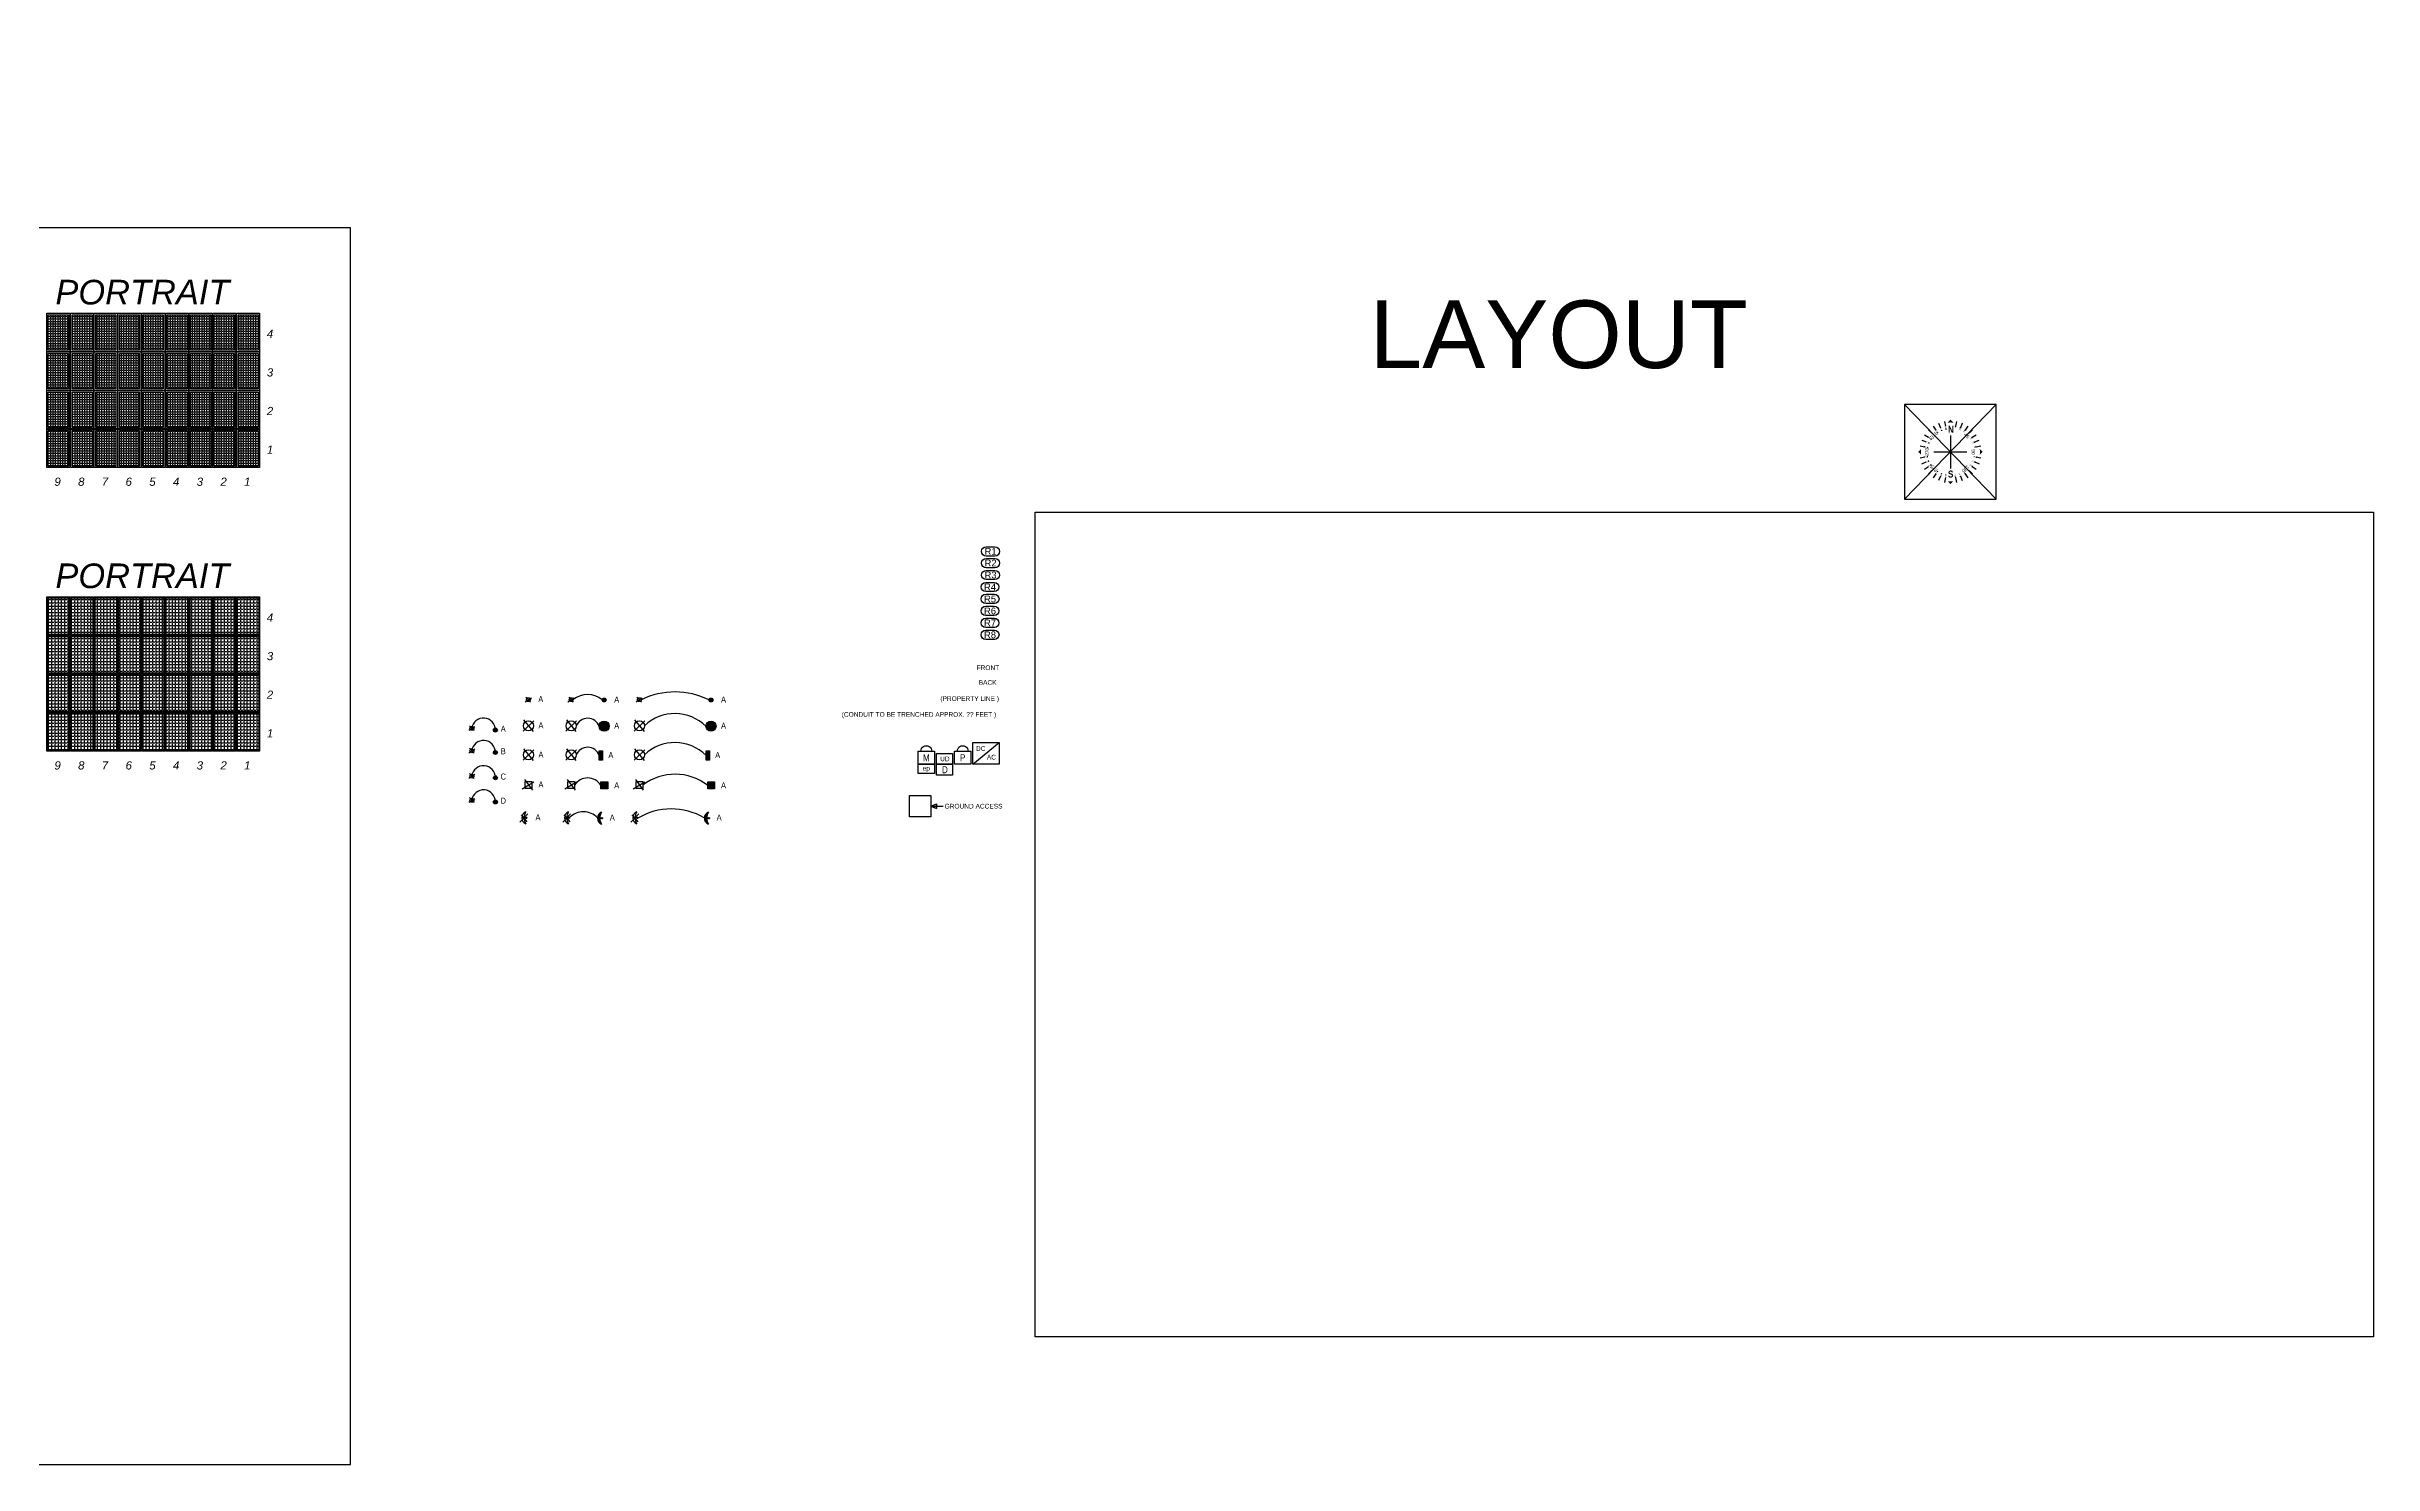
# Model space of a CAD drawing. Header units: feet. Extents: x -13431 to 12907, y 13448 to 29871.
# Drawn here: x 3388 to 7318, y 13448 to 15842 of the extents above; entities that cross this region are included whole.
import ezdxf
from ezdxf.enums import TextEntityAlignment as Align

# ---------------------------------------------------------------- set-up
doc = ezdxf.new("R2010")
doc.units = ezdxf.units.FT
doc.header["$MEASUREMENT"] = 0
doc.layers.add('LOCKED (NO PRINT)', color=7, linetype='Continuous', plot=False)
for name, color, linetype in [('MODULE FRAME', 9, 'Continuous'), ('MODULE HATCH', 7, 'Continuous'), ('NORTH ARROW', 7, 'Continuous'), ('Z - MODULE FRAME', 9, 'Continuous'), ('Z - ROOF', 3, 'Continuous'), ('Z - TITLEBLOCK TXT', 7, 'Continuous')]:
    doc.layers.add(name, color=color, linetype=linetype)
doc.styles.add('PAPER SPACE TXT', font='technic_.ttf', dxfattribs={"height": 0.125})
doc.styles.get("Standard").update_dxf_attribs({"font": 'calibri.ttf'})
doc.styles.add('style1', font='ariali.ttf')
doc.styles.add('TITLE BBLOCK TEXT', font='ARIALUNI.TTF')

# ---------------------------------------------------------------- blocks, each defined once
blk = doc.blocks.new('*U64')
at = {"layer": 'NORTH ARROW'}
h = blk.add_hatch(color=256, dxfattribs=at)
h.dxf.hatch_style = 1
h.paths.add_polyline_path([(0, 0.405), (-0.035, 0.368, -0.023421), (0, 0.369)])
h.paths.add_polyline_path([(0, 0.405), (0, 0.369, -0.023421), (0.035, 0.368)])
h = blk.add_hatch(color=256, dxfattribs=at)
h.dxf.hatch_style = 1
h.paths.add_polyline_path([(-0.405, 0), (-0.368, 0.035, 0.023421), (-0.369, 0)])
h.paths.add_polyline_path([(-0.405, 0), (-0.369, 0, 0.023421), (-0.368, -0.035)])
h = blk.add_hatch(color=256, dxfattribs=at)
h.dxf.hatch_style = 1
h.paths.add_polyline_path([(0.405, 0), (0.368, 0.035, -0.023421), (0.369, 0)])
h.paths.add_polyline_path([(0.405, 0), (0.369, 0, -0.023421), (0.368, -0.035)])
h = blk.add_hatch(color=256, dxfattribs=at)
h.dxf.hatch_style = 1
h.paths.add_polyline_path([(0, -0.405), (-0.035, -0.368, 0.023421), (0, -0.369)])
h.paths.add_polyline_path([(0, -0.405), (0, -0.369, 0.023421), (0.035, -0.368)])
at = {"layer": 'NORTH ARROW', "color": 8, "flags": 128}
for points in [[(-0.216, 0.324), (-0.183, 0.274)], [(-0.149, 0.36), (-0.126, 0.304)], [(-0.076, 0.382), (-0.064, 0.323)], [(0.076, 0.382), (0.064, 0.323)], [(0.149, 0.36), (0.126, 0.304)], [(0.216, 0.324), (0.183, 0.274)], [(-0.382, 0.076), (-0.323, 0.064)], [(-0.36, 0.149), (-0.304, 0.126)], [(-0.324, 0.216), (-0.274, 0.183)], [(0.274, 0.183), (0.324, 0.216)], [(0.304, 0.126), (0.36, 0.149)], [(0.323, 0.064), (0.382, 0.076)], [(-0.382, -0.076), (-0.323, -0.064)], [(-0.36, -0.149), (-0.304, -0.126)], [(-0.324, -0.216), (-0.274, -0.183)], [(-0.183, -0.274), (-0.216, -0.324)], [(0.183, -0.274), (0.216, -0.324)], [(0.274, -0.183), (0.324, -0.216)], [(0.304, -0.126), (0.36, -0.149)], [(0.323, -0.064), (0.382, -0.076)], [(-0.126, -0.304), (-0.149, -0.36)], [(-0.064, -0.323), (-0.076, -0.382)], [(0.064, -0.323), (0.076, -0.382)], [(0.126, -0.304), (0.149, -0.36)]]:
    blk.add_lwpolyline(points, dxfattribs=at)
at = {"layer": 'NORTH ARROW', "color": 1, "flags": 128}
for points in [[(-0.275, 0.275), (-0.233, 0.233)], [(0, 0.207), (0, -0.207)], [(0.233, 0.233), (0.275, 0.275)], [(-0.275, -0.275), (-0.233, -0.233)], [(-0.207, 0), (0.207, 0)], [(0.233, -0.233), (0.275, -0.275)]]:
    blk.add_lwpolyline(points, dxfattribs=at)
at = {"layer": 'Defpoints', "color": 1, "char_height": 0.01641}
for s, width, insert, attachment_point, rotation in [('\\A1;{\\W0.8;337\\H0.7x;\\S1/2;}', 0.05943, (-0.098, 0.271), 3, 292.5), ('\\A1;{\\W0.8;348\\H0.7x;\\S3/4;}', 0.02966, (-0.043, 0.284), 3, 281.25), ('\\A1;{\\W0.8;11\\H0.7x;\\S1/4;}', 0.02966, (0.046, 0.298), 1, 78.75), ('\\A1;{\\W0.8;22\\H0.7x;\\S1/2;}', 0.05943, (0.101, 0.279), 1, 67.5), ('\\A1;{\\W0.8;281\\H0.7x;\\S1/4;}', 0.03438, (-0.283, 0.07), 3, 348.75), ('\\A1;{\\W0.8;292\\H0.7x;\\S1/2;}', 0.03438, (-0.261, 0.123), 3, 337.5), ('\\A1;{\\W0.8;303\\H0.7x;\\S3/4;}', 0.03438, (-0.232, 0.171), 3, 326.25), ('\\A1;{\\W0.8;326\\H0.7x;\\S1/4;}', 0.05943, (-0.147, 0.245), 3, 303.75), ('\\A1;{\\W0.8;33\\H0.7x;\\S3/4;}', 0.05943, (0.154, 0.254), 1, 56.25), ('\\A1;{\\W0.8;56\\H0.7x;\\S1/4;}', 0.03438, (0.239, 0.176), 1, 33.75), ('\\A1;{\\W0.8;67\\H0.7x;\\S1/2;}', 0.03438, (0.27, 0.126), 1, 22.5), ('\\A1;{\\W0.8;78\\H0.7x;\\S3/4;}', 0.03438, (0.288, 0.071), 1, 11.25), ('\\A1;{\\W0.8;258\\H0.7x;\\S3/4;}', 0.03438, (-0.287, -0.043), 3, 11.25), ('\\A1;{\\W0.8;247\\H0.7x;\\S1/2;}', 0.03438, (-0.273, -0.099), 3, 22.5), ('\\A1;{\\W0.8;236\\H0.7x;\\S1/4;}', 0.03438, (-0.246, -0.148), 3, 33.75), ('\\A1;{\\W0.8;213\\H0.7x;\\S3/4;}', 0.03438, (-0.171, -0.231), 3, 56.25), ('\\A1;{\\W0.8;202\\H0.7x;\\S1/2;}', 0.03438, (-0.122, -0.26), 3, 67.5), ('\\A1;{\\W0.8;191\\H0.7x;\\S1/4;}', 0.03438, (-0.069, -0.279), 3, 78.75), ('\\A1;{\\W0.8;168\\H0.7x;\\S3/4;}', 0.03438, (0.069, -0.279), 1, 281.25), ('\\A1;{\\W0.8;157\\H0.7x;\\S1/2;}', 0.03438, (0.122, -0.26), 1, 292.5), ('\\A1;{\\W0.8;146\\H0.7x;\\S1/2;}', 0.03438, (0.171, -0.231), 1, 303.75), ('\\A1;{\\W0.8;123\\H0.7x;\\S3/4;}', 0.03438, (0.246, -0.148), 1, 326.25), ('\\A1;{\\W0.8;112\\H0.7x;\\S1/2;}', 0.03438, (0.273, -0.099), 1, 337.5), ('\\A1;{\\W0.8;101\\H0.7x;\\S1/4;}', 0.03438, (0.287, -0.043), 1, 348.75)]:
    blk.add_mtext_dynamic_manual_height_columns(s, width=width, gutter_width=1, heights=[0], dxfattribs=dict(at, insert=insert, attachment_point=attachment_point, rotation=rotation))
at = {"layer": 'NORTH ARROW', "char_height": 0.08753, "attachment_point": 1}
for s, insert in [('{\\fTechnicBold|b0|i0|c2|p2;N}', (-0.031, 0.328)), ('{\\fTechnicBold|b0|i0|c2|p2;S}', (-0.031, -0.234))]:
    blk.add_mtext_dynamic_manual_height_columns(s, width=0.05, gutter_width=1, heights=[0], dxfattribs=dict(at, insert=insert))
at = {"layer": 'NORTH ARROW', "char_height": 0.04376, "attachment_point": 1}
for s, insert, rotation in [('{\\fTechnicLite|b0|i0|c2|p2;270}', (-0.316, -0.049), 90), ('{\\fTechnicLite|b0|i0|c2|p2;315}', (-0.258, 0.189), 45), ('{\\fTechnicLite|b0|i0|c2|p2;45}', (0.195, 0.242), 315), ('{\\fTechnicLite|b0|i0|c2|p2;90}', (0.309, 0.033), 270), ('{\\fTechnicLite|b0|i0|c2|p2;225}', (-0.189, -0.258), 135), ('{\\fTechnicLite|b0|i0|c2|p2;135}', (0.242, -0.195), 225)]:
    blk.add_mtext_dynamic_manual_height_columns(s, width=0.05, gutter_width=1, heights=[0], dxfattribs=dict(at, insert=insert, rotation=rotation))
blk = doc.blocks.new('A$C6EF85B4C')
h = blk.add_hatch()
h.set_pattern_fill('ANGLE', color=9, scale=15)
h.set_pattern_definition([(0, (0, 0), (0, 4.125), [3, -1.125]), (90, (0, 0), (-4.125, 3e-16), [3, -1.125])])
h.paths.add_polyline_path([(-19.2, 21.6), (-19.2, -38.3), (14.8, -38.3), (14.8, 21.6)])
at = {"layer": 'Z - MODULE FRAME', "color": 7, "linetype": 'Continuous', "flags": 128}
blk.add_lwpolyline([(17.3, -40.8), (-21.7, -40.8), (-21.7, 24.1), (17.3, 24.1)], close=True, dxfattribs=at)
at = {"layer": 'Z - MODULE FRAME', "color": 8, "linetype": 'Continuous', "flags": 128}
blk.add_lwpolyline([(14.8, -38.3), (-19.2, -38.3), (-19.2, 21.6), (14.8, 21.6)], close=True, dxfattribs=at)
blk = doc.blocks.new('A$C20456FC4')
at = {"layer": 'MODULE FRAME'}
h = blk.add_hatch(dxfattribs=at)
h.set_pattern_fill('ANGLE', color=256, scale=20)
h.set_pattern_definition([(0, (8.925, 25.2446), (0, 5.5), [4, -1.5]), (90, (8.925, 25.2446), (-5.5, 3e-16), [4, -1.5])])
h.paths.add_polyline_path([(24.7, 47.9), (-11.3, 47.9), (-11.3, -14.1), (24.7, -14.1)])
at = {"layer": 'MODULE FRAME', "color": 10, "linetype": 'Continuous', "flags": 128}
blk.add_lwpolyline([(26.2, -15.6), (-12.8, -15.6), (-12.8, 49.4), (26.2, 49.4)], close=True, dxfattribs=at)
at = {"layer": 'MODULE FRAME', "color": 1, "linetype": 'Continuous', "flags": 128}
blk.add_lwpolyline([(24.7, -14.1), (-11.3, -14.1), (-11.3, 47.9), (24.7, 47.9)], close=True, dxfattribs=at)
blk = doc.blocks.new('A$C035F63DD')
at = {"color": 3}
blk.add_lwpolyline([(-0.08, 0.003, -1), (-0.08, 0.136), (0.043, 0.136, -1), (0.043, 0.003)], format="xyb", close=True, dxfattribs=at)
at = {"layer": 'Z - TITLEBLOCK TXT', "color": 7, "style": 'TITLE BBLOCK TEXT'}
blk.add_text('R1', height=0.096, rotation=359.9886, dxfattribs=at).set_placement((-0.018, 0.07), align=Align.MIDDLE_CENTER)
blk = doc.blocks.new('A$C78CA008D')
at = {"color": 3}
blk.add_lwpolyline([(-0.08, -0.006, -1), (-0.08, 0.126), (0.043, 0.126, -1), (0.043, -0.006)], format="xyb", close=True, dxfattribs=at)
at = {"layer": 'Z - TITLEBLOCK TXT', "color": 7, "style": 'TITLE BBLOCK TEXT'}
blk.add_text('R2', height=0.096, rotation=359.9886, dxfattribs=at).set_placement((-0.018, 0.06), align=Align.MIDDLE_CENTER)
blk = doc.blocks.new('A$C188C70DB')
at = {"color": 3}
blk.add_lwpolyline([(-0.085, 0.01, -1), (-0.085, 0.142), (0.038, 0.142, -1), (0.038, 0.01)], format="xyb", close=True, dxfattribs=at)
at = {"layer": 'Z - TITLEBLOCK TXT', "color": 7, "style": 'TITLE BBLOCK TEXT'}
blk.add_text('R3', height=0.096, rotation=359.9886, dxfattribs=at).set_placement((-0.024, 0.076), align=Align.MIDDLE_CENTER)
blk = doc.blocks.new('A$C192F5397')
at = {"color": 3}
blk.add_lwpolyline([(-0.1, 0.004, -1), (-0.1, 0.136), (0.022, 0.136, -1), (0.022, 0.004)], format="xyb", close=True, dxfattribs=at)
at = {"layer": 'Z - TITLEBLOCK TXT', "color": 7, "style": 'TITLE BBLOCK TEXT'}
blk.add_text('R4', height=0.096, rotation=359.9886, dxfattribs=at).set_placement((-0.039, 0.07), align=Align.MIDDLE_CENTER)
blk = doc.blocks.new('A$C2E9D7AD3')
at = {"color": 3}
blk.add_lwpolyline([(-0.084, 0.006, -1), (-0.084, 0.139), (0.039, 0.139, -1), (0.039, 0.006)], format="xyb", close=True, dxfattribs=at)
at = {"layer": 'Z - TITLEBLOCK TXT', "color": 7, "style": 'TITLE BBLOCK TEXT'}
blk.add_text('R5', height=0.096, rotation=359.9886, dxfattribs=at).set_placement((-0.022, 0.072), align=Align.MIDDLE_CENTER)
blk = doc.blocks.new('A$C1B3971E3')
at = {"color": 3}
blk.add_lwpolyline([(-0.082, 0.003, -1), (-0.082, 0.135), (0.04, 0.135, -1), (0.04, 0.003)], format="xyb", close=True, dxfattribs=at)
at = {"layer": 'Z - TITLEBLOCK TXT', "color": 7, "style": 'TITLE BBLOCK TEXT'}
blk.add_text('R6', height=0.096, rotation=359.9886, dxfattribs=at).set_placement((-0.021, 0.069), align=Align.MIDDLE_CENTER)
blk = doc.blocks.new('A$C45660E13')
at = {"color": 3}
blk.add_lwpolyline([(-0.114, 0.013, -1), (-0.114, 0.145), (0.009, 0.145, -1), (0.009, 0.013)], format="xyb", close=True, dxfattribs=at)
at = {"layer": 'Z - TITLEBLOCK TXT', "color": 7, "style": 'TITLE BBLOCK TEXT'}
blk.add_text('R7', height=0.096, rotation=359.9886, dxfattribs=at).set_placement((-0.053, 0.079), align=Align.MIDDLE_CENTER)
blk = doc.blocks.new('A$C04943D0C')
at = {"color": 3}
blk.add_lwpolyline([(-0.088, -0.034, -1), (-0.088, 0.099), (0.035, 0.099, -1), (0.035, -0.034)], format="xyb", close=True, dxfattribs=at)
at = {"layer": 'Z - TITLEBLOCK TXT', "color": 7, "style": 'TITLE BBLOCK TEXT'}
blk.add_text('R8', height=0.096, rotation=359.9886, dxfattribs=at).set_placement((-0.027, 0.032), align=Align.MIDDLE_CENTER)
blk = doc.blocks.new('*U129')
at = {"color": 1, "flags": 128}
for points in [[(22.8, 22.2), (27.2, 22.2), (27.2, 0), (0, 0), (0, 22.2), (4.4, 22.2, -1.000086), (22.8, 22.2), (22.8, 22.2), (27.2, 22.2), (27.2, 0), (0, 0), (0, 22.2), (22.8, 22.2)], [(84.2, 22.2), (88.6, 22.2), (88.6, 0), (61.4, 0), (61.4, 22.2), (65.9, 22.2, -1.000086), (84.2, 22.2), (84.2, 22.2), (88.6, 22.2), (88.6, 0), (61.4, 0), (61.4, 22.2), (84.2, 22.2)]]:
    blk.add_lwpolyline(points, format="xyb", dxfattribs=at)
at = {"color": 1}
for points in [[(30.9, 18.3), (58.1, 18.3), (58.1, 0), (30.9, 0)], [(0, 0), (27.2, 0), (27.2, -15.5), (0, -15.5)], [(30.9, 0), (58.1, 0), (58.1, -18.3), (30.9, -18.3)]]:
    blk.add_lwpolyline(points, close=True, dxfattribs=at)
at = {"color": 1, "flags": 128}
blk.add_lwpolyline([(92, 0), (92, 36.6), (136.9, 36.6), (136.9, 0), (92, 0), (136.9, 36.6)], dxfattribs=at)
at = {"color": 1, "style": 'PAPER SPACE TXT'}
for s, height, p in [('M', 11.9, (13.6, 11.1)), ('UD', 7.99, (44.9, 9.1)), ('P', 11.9, (75, 11.1)), ('DC', 7.99, (105.5, 26.6)), ('AC', 7.99, (123.5, 12)), ('D', 11.9, (45, -9.2))]:
    blk.add_text(s, height=height, dxfattribs=at).set_placement(p, align=Align.MIDDLE_CENTER)
blk.add_text('ep', height=7.99, rotation=359.9986, dxfattribs=at).set_placement((13.6, -6.8), align=Align.MIDDLE_CENTER)
blk = doc.blocks.new('*U127')
at = {"layer": 'Z - ROOF'}
h = blk.add_hatch(color=256, dxfattribs=at)
h.dxf.hatch_style = 1
h.paths.add_polyline_path([(43, -2.9, 1), (36.3, -2.9, 1)])
at = {"color": 3}
blk.add_circle((0, 0), 3.33, dxfattribs=at)
at = {"color": 7}
blk.add_circle((39.7, -2.9), 3.33, dxfattribs=at)
at = {"layer": 'Z - ROOF', "color": 3, "flags": 128}
for points in [[(-5.4, -3.3), (5, 3.1)], [(-4.1, 4.5), (3.7, -3.9)]]:
    blk.add_lwpolyline(points, dxfattribs=at)
at = {"layer": 'Z - ROOF', "color": 3}
blk.add_arc((19.7, -2.5), 20, 358.9278, 173.1211, dxfattribs=at)
at = {"style": 'PAPER SPACE TXT'}
blk.add_text('A', height=10.1, dxfattribs=at).set_placement((53, -0.8), align=Align.MIDDLE_CENTER)
blk = doc.blocks.new('*U124')
at = {"layer": 'Z - ROOF'}
h = blk.add_hatch(color=256, dxfattribs=at)
h.dxf.hatch_style = 1
h.paths.add_polyline_path([(43, -2.9, 1), (36.3, -2.9, 1)])
at = {"color": 3}
blk.add_circle((0, 0), 3.33, dxfattribs=at)
at = {"color": 7}
blk.add_circle((39.7, -2.9), 3.33, dxfattribs=at)
at = {"layer": 'Z - ROOF', "color": 3, "flags": 128}
for points in [[(-5.4, -3.3), (5, 3.1)], [(-4.1, 4.5), (3.7, -3.9)]]:
    blk.add_lwpolyline(points, dxfattribs=at)
at = {"layer": 'Z - ROOF', "color": 3}
blk.add_arc((19.7, -2.5), 20, 358.9278, 173.1211, dxfattribs=at)
at = {"style": 'PAPER SPACE TXT'}
blk.add_text('B', height=10.1, dxfattribs=at).set_placement((53, -0.8), align=Align.MIDDLE_CENTER)
blk = doc.blocks.new('OBSTRUCTION C')
at = {"layer": 'Z - ROOF'}
h = blk.add_hatch(color=256, dxfattribs=at)
h.dxf.hatch_style = 1
h.paths.add_polyline_path([(43, -2.9, 1), (36.3, -2.9, 1)])
at = {"color": 3}
blk.add_circle((0, 0), 3.33, dxfattribs=at)
at = {"color": 7}
blk.add_circle((39.7, -2.9), 3.33, dxfattribs=at)
at = {"layer": 'Z - ROOF', "color": 3, "flags": 128}
for points in [[(-5.4, -3.3), (5, 3.1)], [(-4.1, 4.5), (3.7, -3.9)]]:
    blk.add_lwpolyline(points, dxfattribs=at)
at = {"layer": 'Z - ROOF', "color": 3}
blk.add_arc((19.7, -2.5), 20, 358.9278, 173.1211, dxfattribs=at)
at = {"style": 'PAPER SPACE TXT'}
blk.add_text('C', height=10.1, dxfattribs=at).set_placement((53, -0.8), align=Align.MIDDLE_CENTER)
blk = doc.blocks.new('OBSTRUCTION D')
at = {"layer": 'Z - ROOF'}
h = blk.add_hatch(color=256, dxfattribs=at)
h.dxf.hatch_style = 1
h.paths.add_polyline_path([(43, -2.9, 1), (36.3, -2.9, 1)])
at = {"color": 3}
blk.add_circle((0, 0), 3.33, dxfattribs=at)
at = {"color": 7}
blk.add_circle((39.7, -2.9), 3.33, dxfattribs=at)
at = {"layer": 'Z - ROOF', "color": 3, "flags": 128}
for points in [[(-5.4, -3.3), (5, 3.1)], [(-4.1, 4.5), (3.7, -3.9)]]:
    blk.add_lwpolyline(points, dxfattribs=at)
at = {"layer": 'Z - ROOF', "color": 3}
blk.add_arc((19.7, -2.5), 20, 358.9278, 173.1211, dxfattribs=at)
at = {"style": 'PAPER SPACE TXT'}
blk.add_text('D', height=10.1, dxfattribs=at).set_placement((53, -0.8), align=Align.MIDDLE_CENTER)
blk = doc.blocks.new('*U137')
h = blk.add_hatch(color=10)
h.dxf.hatch_style = 1
h.paths.add_polyline_path([(27.7, -0.1), (27.7, 3.8), (18, 0), (27.7, -3.8)], flags=17)
h.paths.add_polyline_path([(18, 0), (27.7, -3.8)], flags=16)
edge = h.paths.add_edge_path()
edge.add_line((18, 0), (27.7, 3.8))
edge.add_line((27.7, 3.8), (27.7, -3.8))
at = {"color": 10}
for p, q in [((18, 0), (27.7, 3.8, 77.4)), ((18, 0), (27.7, 3.8, 77.4)), ((18, 0), (39, 0)), ((18, 0), (27.7, -3.8, 77.4)), ((18, 0), (39, 0)), ((27.7, -3.8, 77.4), (18, 0)), ((27.7, -0.1, 1.4), (27.7, 3.8, 77.4)), ((27.7, 3.8, 77.4), (27.7, -3.8, 77.4)), ((27.7, -0.1, 1.4), (27.7, -3.8, 77.4))]:
    blk.add_line(p, q, dxfattribs=at)
at = {"color": 10, "flags": 128}
blk.add_lwpolyline([(-18, 18), (18, 18), (18, -18), (-18, -18), (-18, 18)], dxfattribs=at)
at = {"layer": 'Z - TITLEBLOCK TXT', "color": 7, "style": 'TITLE BBLOCK TEXT'}
blk.add_text('GROUND ACCESS', height=7.925, rotation=359.9886, dxfattribs=at).set_placement((41.4, -4.1, 57.9))

msp = doc.modelspace()

# ---------------------------------------------------------------- hatches: boundary and pattern name
at = {"layer": 'Z - ROOF'}
h = msp.add_hatch(color=256, dxfattribs=at)
h.dxf.hatch_style = 1
h.paths.add_polyline_path([(4332.99, 14738.58, 1), (4326.33, 14738.58, 1)])
h = msp.add_hatch(color=256, dxfattribs=at)
h.dxf.hatch_style = 1
h.paths.add_polyline_path([(4513.41, 14738.58, 1), (4506.75, 14738.58, 1)])
h = msp.add_hatch(color=256, dxfattribs=at)
h.dxf.hatch_style = 1
h.paths.add_polyline_path([(4338.18, 14694.41, 1), (4321.14, 14694.41, 1)])
h = msp.add_hatch(color=256, dxfattribs=at)
h.dxf.hatch_style = 1
h.paths.add_polyline_path([(4518.6, 14694.41, 1), (4501.56, 14694.41, 1)])
h = msp.add_hatch(color=256, dxfattribs=at)
h.dxf.hatch_style = 1
h.paths.add_polyline_path([(4321.26, 14636.88), (4327.02, 14636.88), (4327.02, 14652.9), (4321.26, 14652.9)])
h = msp.add_hatch(color=256, dxfattribs=at)
h.dxf.hatch_style = 1
h.paths.add_polyline_path([(4501.68, 14636.88), (4507.44, 14636.88), (4507.44, 14652.9), (4501.68, 14652.9)])
h = msp.add_hatch(color=256, dxfattribs=at)
h.dxf.hatch_style = 1
h.paths.add_polyline_path([(4335.59, 14600.33), (4324.1, 14600.33), (4324.1, 14588.48), (4335.59, 14588.48)])
h = msp.add_hatch(color=256, dxfattribs=at)
h.dxf.hatch_style = 1
h.paths.add_polyline_path([(4516.01, 14600.33), (4504.52, 14600.33), (4504.52, 14588.48), (4516.01, 14588.48)])
h = msp.add_hatch(color=256, dxfattribs=at)
h.dxf.hatch_style = 1
h.paths.add_polyline_path([(4322.18, 14539.36), (4322.19, 14539.36, -0.1444059), (4325.24, 14549.01, 0.6831251), (4325.24, 14529.02, -0.1444059), (4322.19, 14538.66), (4322.18, 14538.66)])
h.paths.add_polyline_path([(4325.82, 14539.36), (4322.19, 14539.36, 0.0097699), (4322.19, 14538.66), (4325.82, 14538.66)])
h.paths.add_polyline_path([(4327.08, 14539.36), (4325.82, 14539.36), (4325.82, 14538.66), (4327.08, 14538.66)])
h = msp.add_hatch(color=256, dxfattribs=at)
h.dxf.hatch_style = 1
h.paths.add_polyline_path([(4502.6, 14539.36), (4502.61, 14539.36, -0.1444059), (4505.66, 14549.01, 0.6831251), (4505.66, 14529.02, -0.1444059), (4502.61, 14538.66), (4502.6, 14538.66)])
h.paths.add_polyline_path([(4506.24, 14539.36), (4502.61, 14539.36, 0.0097699), (4502.61, 14538.66), (4506.24, 14538.66)])
h.paths.add_polyline_path([(4507.5, 14539.36), (4506.24, 14539.36), (4506.24, 14538.66), (4507.5, 14538.66)])

# ---------------------------------------------------------------- linework, layer by layer
at = {"color": 3}
for points in [[(4196.17, 14600.87), (4207.65, 14600.87), (4207.65, 14589.02), (4196.17, 14589.02)], [(4268.33, 14600.87), (4279.82, 14600.87), (4279.82, 14589.02), (4268.33, 14589.02)], [(4383.56, 14600.87), (4395.05, 14600.87), (4395.05, 14589.02), (4383.56, 14589.02)], [(4194.24, 14539.9), (4199.14, 14539.9), (4199.14, 14539.2), (4194.24, 14539.2)], [(4199.14, 14540.14), (4197.89, 14540.14), (4197.89, 14538.96), (4199.14, 14538.96)], [(4266.41, 14539.9), (4271.31, 14539.9), (4271.31, 14539.2), (4266.41, 14539.2)], [(4271.31, 14540.14), (4270.05, 14540.14), (4270.05, 14538.96), (4271.31, 14538.96)], [(4381.64, 14539.9), (4386.54, 14539.9), (4386.54, 14539.2), (4381.64, 14539.2)], [(4386.54, 14540.14), (4385.28, 14540.14), (4385.28, 14538.96), (4386.54, 14538.96)]]:
    msp.add_lwpolyline(points, close=True, dxfattribs=at)
at = {"color": 7}
for points in [[(4324.1, 14600.33), (4335.59, 14600.33), (4335.59, 14588.48), (4324.1, 14588.48)], [(4504.52, 14600.33), (4516.01, 14600.33), (4516.01, 14588.48), (4504.52, 14588.48)], [(4322.18, 14539.36), (4327.08, 14539.36), (4327.08, 14538.66), (4322.18, 14538.66)], [(4327.08, 14539.6), (4325.82, 14539.6), (4325.82, 14538.42), (4327.08, 14538.42)], [(4502.6, 14539.36), (4507.5, 14539.36), (4507.5, 14538.66), (4502.6, 14538.66)], [(4507.5, 14539.6), (4506.24, 14539.6), (4506.24, 14538.42), (4507.5, 14538.42)]]:
    msp.add_lwpolyline(points, close=True, dxfattribs=at)
at = {"color": 3}
for centre, radius in [((4201.72, 14739.12), 3.33), ((4273.89, 14739.12), 3.33), ((4389.12, 14739.12), 3.33), ((4201.72, 14694.95), 8.52), ((4273.89, 14694.95), 8.52), ((4389.12, 14694.95), 8.52), ((4201.72, 14645.95), 8.52), ((4273.89, 14645.95), 8.52), ((4389.12, 14645.95), 8.52)]:
    msp.add_circle(centre, radius, dxfattribs=at)
at = {"color": 7}
for centre, radius in [((4329.66, 14738.58), 3.33), ((4510.08, 14738.58), 3.33), ((4329.66, 14694.41), 8.52), ((4510.08, 14694.41), 8.52)]:
    msp.add_circle(centre, radius, dxfattribs=at)
at = {"color": 3}
for centre, radius, start, end in [((4201.2, 14539.55), 10.73, 111.32407, 248.67593), ((4212.13, 14539.55), 17.88, 146.01232, 213.98768), ((4273.37, 14539.55), 10.73, 111.32407, 248.67593), ((4284.29, 14539.55), 17.88, 146.01232, 213.98768), ((4388.6, 14539.55), 10.73, 111.32407, 248.67593), ((4399.52, 14539.55), 17.88, 146.01232, 213.98768)]:
    msp.add_arc(centre, radius, start, end, dxfattribs=at)
at = {"color": 7}
for centre, radius, start, end in [((4329.14, 14539.01), 10.73, 111.32407, 248.67593), ((4340.06, 14539.01), 17.88, 146.01232, 213.98768), ((4509.56, 14539.01), 10.73, 111.32407, 248.67593), ((4520.48, 14539.01), 17.88, 146.01232, 213.98768)]:
    msp.add_arc(centre, radius, start, end, dxfattribs=at)
at = {"layer": 'LOCKED (NO PRINT)'}
for p, q in [((6680.73, 15077.79), (6525.96, 15237.34)), ((6525.96, 15077.79), (6680.73, 15237.34))]:
    msp.add_line(p, q, dxfattribs=at)
at = {"layer": 'LOCKED (NO PRINT)', "color": 7}
msp.add_lwpolyline([(3901.35, 13447.59), (3901.35, 15535.8), (2229.07, 15535.8), (2229.07, 23025.69), (-13430.82, 23025.69), (-13430.82, 13447.59), (3901.35, 13447.59)], dxfattribs=at)
at = {"layer": 'LOCKED (NO PRINT)'}
msp.add_lwpolyline([(6680.73, 15237.34), (6525.96, 15237.34), (6525.96, 15077.79), (6680.73, 15077.79)], close=True, dxfattribs=at)
at = {"layer": 'LOCKED (NO PRINT)', "color": 7}
msp.add_lwpolyline([(5057.31, 15055.7), (7317.73, 15055.7), (7317.73, 13662.87), (5057.31, 13662.87)], close=True, dxfattribs=at)
at = {"layer": 'Z - ROOF', "color": 3, "flags": 128}
for points in [[(4196.32, 14735.76), (4206.7, 14742.19)], [(4197.57, 14743.54), (4205.35, 14735.14)], [(4268.49, 14735.76), (4278.87, 14742.19)], [(4269.73, 14743.54), (4277.52, 14735.14)], [(4383.72, 14735.76), (4394.1, 14742.19)], [(4384.96, 14743.54), (4392.75, 14735.14)], [(4192.69, 14685.95), (4210.75, 14703.27)], [(4193.62, 14704.93), (4209.81, 14685.43)], [(4264.85, 14685.95), (4282.91, 14703.27)], [(4265.79, 14704.93), (4281.98, 14685.43)], [(4380.09, 14685.95), (4398.14, 14703.27)], [(4381.02, 14704.93), (4397.21, 14685.43)], [(4192.69, 14636.94), (4210.75, 14654.26)], [(4193.62, 14655.92), (4209.81, 14636.43)], [(4264.85, 14636.94), (4282.91, 14654.26)], [(4265.79, 14655.92), (4281.98, 14636.43)], [(4380.09, 14636.94), (4398.14, 14654.26)], [(4381.02, 14655.92), (4397.21, 14636.43)], [(4191.13, 14588.74), (4210.95, 14600.57)], [(4195.07, 14604.09), (4208.36, 14586.36)], [(4263.3, 14588.74), (4283.12, 14600.57)], [(4267.24, 14604.09), (4280.53, 14586.36)], [(4378.53, 14588.74), (4398.35, 14600.57)], [(4382.47, 14604.09), (4395.76, 14586.36)], [(4187.4, 14532.21), (4200.62, 14546.07)], [(4189.19, 14544.93), (4199.31, 14532.78)], [(4259.57, 14532.21), (4272.78, 14546.07)], [(4261.36, 14544.93), (4271.48, 14532.78)], [(4374.8, 14532.21), (4388.01, 14546.07)], [(4376.59, 14544.93), (4386.71, 14532.78)]]:
    msp.add_lwpolyline(points, dxfattribs=at)
at = {"layer": 'Z - ROOF', "color": 7}
for points in [[(4321.26, 14652.9), (4327.02, 14652.9), (4327.02, 14636.88), (4321.26, 14636.88)], [(4501.68, 14652.9), (4507.44, 14652.9), (4507.44, 14636.88), (4501.68, 14636.88)]]:
    msp.add_lwpolyline(points, close=True, dxfattribs=at)
at = {"layer": 'Z - ROOF', "color": 3}
for centre, radius, start, end in [((4301.58, 14709.52), 38.36, 49.81756, 129.42467), ((4449.3, 14621.02), 131.07, 64.00168, 115.7032), ((4301.74, 14687.18), 20.63, 18.99141, 159.73399), ((4449.15, 14641.45), 74.22, 44.95851, 133.95309), ((4301.74, 14638.18), 20.63, 18.99141, 159.73399), ((4449.15, 14592.45), 74.22, 44.95851, 133.95309), ((4301.75, 14580.91), 26.04, 31.6525, 147.38009), ((4449.45, 14522.87), 90.3, 52.56419, 127.04541), ((4294.63, 14517.24), 32.52, 43.1616, 135.82469), ((4443.1, 14444.35), 110.23, 59.66266, 120.87027)]:
    msp.add_arc(centre, radius, start, end, dxfattribs=at)

# ---------------------------------------------------------------- block references
at = {"xscale": 118.7716407580049, "yscale": 118.7716407580049, "zscale": 118.7716407580049}
for name, p in [('A$C035F63DD', (4984.4, 14981.18)), ('A$C78CA008D', (4984.4, 14962.69)), ('A$C192F5397', (4985.93, 14921.1)), ('A$C188C70DB', (4985.04, 14940.62)), ('A$C2E9D7AD3', (4983.95, 14900.64)), ('A$C1B3971E3', (4983.79, 14880.84)), ('A$C45660E13', (4987.53, 14859.46)), ('A$C04943D0C', (4984.46, 14844.84))]:
    msp.add_blockref(name, p, dxfattribs=at)
for p in [(3401.2, 14863.19), (3441.25, 14863.19), (3481.3, 14863.19), (3521.35, 14863.19), (3561.4, 14863.19), (3601.45, 14863.19), (3641.5, 14863.19), (3681.55, 14863.19), (3721.6, 14863.19), (3401.2, 14797.99), (3441.25, 14797.99), (3481.3, 14797.99), (3521.35, 14797.99), (3561.4, 14797.99), (3601.45, 14797.99), (3641.5, 14797.99), (3681.55, 14797.99), (3721.6, 14797.99), (3401.2, 14732.79), (3441.25, 14732.79), (3481.3, 14732.79), (3521.35, 14732.79), (3561.4, 14732.79), (3601.45, 14732.79), (3641.5, 14732.79), (3681.55, 14732.79), (3721.6, 14732.79), (3401.2, 14667.59), (3441.25, 14667.59), (3481.3, 14667.59), (3521.35, 14667.59), (3561.4, 14667.59), (3601.45, 14667.59), (3641.5, 14667.59), (3681.55, 14667.59), (3721.6, 14667.59)]:
    msp.add_blockref('A$C20456FC4', p)
at = {"color": 3}
for name, p in [('*U127', (4106.21, 14690.71)), ('*U124', (4106.21, 14652.8)), ('*U129', (4860.11, 14630.03)), ('OBSTRUCTION C', (4106.26, 14610.12)), ('OBSTRUCTION D', (4106.26, 14569.27)), ('*U137', (4863.18, 14559.41))]:
    msp.add_blockref(name, p, dxfattribs=at)
at = {"layer": 'MODULE HATCH', "linetype": 'Continuous'}
for p in [(3410.12, 15367.51), (3450.17, 15367.51), (3490.22, 15367.51), (3530.27, 15367.51), (3570.32, 15367.51), (3610.37, 15367.51), (3650.42, 15367.51), (3690.47, 15367.51), (3730.52, 15367.51), (3410.12, 15302.31), (3450.17, 15302.31), (3490.22, 15302.31), (3530.27, 15302.31), (3570.32, 15302.31), (3610.37, 15302.31), (3650.42, 15302.31), (3690.47, 15302.31), (3730.52, 15302.31), (3410.12, 15237.11), (3450.17, 15237.11), (3490.22, 15237.11), (3530.27, 15237.11), (3570.32, 15237.11), (3610.37, 15237.11), (3650.42, 15237.11), (3690.47, 15237.11), (3730.52, 15237.11), (3410.12, 15171.91), (3450.17, 15171.91), (3490.22, 15171.91), (3530.27, 15171.91), (3570.32, 15171.91), (3610.37, 15171.91), (3650.42, 15171.91), (3690.47, 15171.91), (3730.52, 15171.91)]:
    msp.add_blockref('A$C6EF85B4C', p, dxfattribs=at)
at = {"layer": 'Z - ROOF', "xscale": 134.5681912831446, "yscale": 134.5681912831446, "zscale": 134.5681912831446}
msp.add_blockref('*U64', (6603.34, 15157.56), dxfattribs=at)

# ---------------------------------------------------------------- texts
at = {"style": 'PAPER SPACE TXT'}
for p in [(4222.6, 14740), (4350.8, 14739.24), (4531.22, 14739.24), (4222.86, 14695.84), (4350.8, 14695.08), (4531.22, 14695.08), (4222.86, 14646.27), (4340.97, 14645.55), (4521.39, 14645.55), (4222.86, 14595.89), (4350.8, 14594.5), (4531.22, 14594.5), (4217.84, 14540.56), (4343.33, 14540.03), (4523.75, 14540.03)]:
    msp.add_text('A', height=10.13, dxfattribs=at).set_placement(p, align=Align.MIDDLE_CENTER)
at = {"layer": 'LOCKED (NO PRINT)', "style": 'style1'}
for s, height, p in [('PORTRAIT', 41.624, (3402.84, 15406.55)), ('4', 13.87, (3759.93, 15350.07)), ('3', 13.87, (3759.93, 15284.87)), ('2', 13.87, (3759.93, 15219.67)), ('1', 13.87, (3759.93, 15154.47)), ('9', 13.87, (3401.17, 15100.29)), ('8', 13.87, (3441.22, 15100.29)), ('7', 13.87, (3481.27, 15100.29)), ('6', 13.87, (3521.32, 15100.29)), ('5', 13.87, (3561.37, 15100.29)), ('4', 13.87, (3601.42, 15100.29)), ('3', 13.87, (3641.47, 15100.29)), ('2', 13.87, (3681.52, 15100.29)), ('1', 13.87, (3721.57, 15100.29)), ('PORTRAIT', 41.624, (3402.84, 14927.48)), ('4', 13.87, (3759.93, 14871)), ('3', 13.87, (3759.93, 14805.8)), ('2', 13.87, (3759.93, 14740.6)), ('1', 13.87, (3759.93, 14675.4)), ('9', 13.87, (3401.17, 14621.21)), ('8', 13.87, (3441.22, 14621.21)), ('7', 13.87, (3481.27, 14621.21)), ('6', 13.87, (3521.32, 14621.21)), ('5', 13.87, (3561.37, 14621.21)), ('4', 13.87, (3601.42, 14621.21)), ('3', 13.87, (3641.47, 14621.21)), ('2', 13.87, (3681.52, 14621.21)), ('1', 13.87, (3721.57, 14621.21))]:
    msp.add_text(s, height=height, dxfattribs=at).set_placement(p)
at = {"layer": 'LOCKED (NO PRINT)', "color": 7, "style": 'TITLE BBLOCK TEXT'}
msp.add_text('LAYOUT', height=114.235, rotation=359.98856, dxfattribs=at).set_placement((5622.56, 15299.21))
at = {"layer": 'Z - TITLEBLOCK TXT', "color": 7, "style": 'TITLE BBLOCK TEXT'}
for s, height, p in [('FRONT', 7.925, (4958.67, 14789.09)), ('BACK', 7.925, (4962.22, 14764.3)), ('(CONDUIT TO BE TRENCHED APPROX. ?? FEET )', 7.9252, (4730.89, 14710.22))]:
    msp.add_text(s, height=height, rotation=359.98856, dxfattribs=at).set_placement(p)

# ---------------------------------------------------------------- next in the draw order: texts
at = {"layer": 'Z - TITLEBLOCK TXT', "color": 7, "insert": (4894.95, 14744.83), "char_height": 7.9252, "width": 103.9415, "attachment_point": 1, "rotation": 359.98856, "style": 'TITLE BBLOCK TEXT', "bg_fill": 3, "box_fill_scale": 1.5, "bg_fill_color": 256, "bg_fill_transparency": 0}
msp.add_mtext('\\pi2.5005;(PROPERTY LINE )', dxfattribs=at)

doc.saveas('drawing.dxf')
